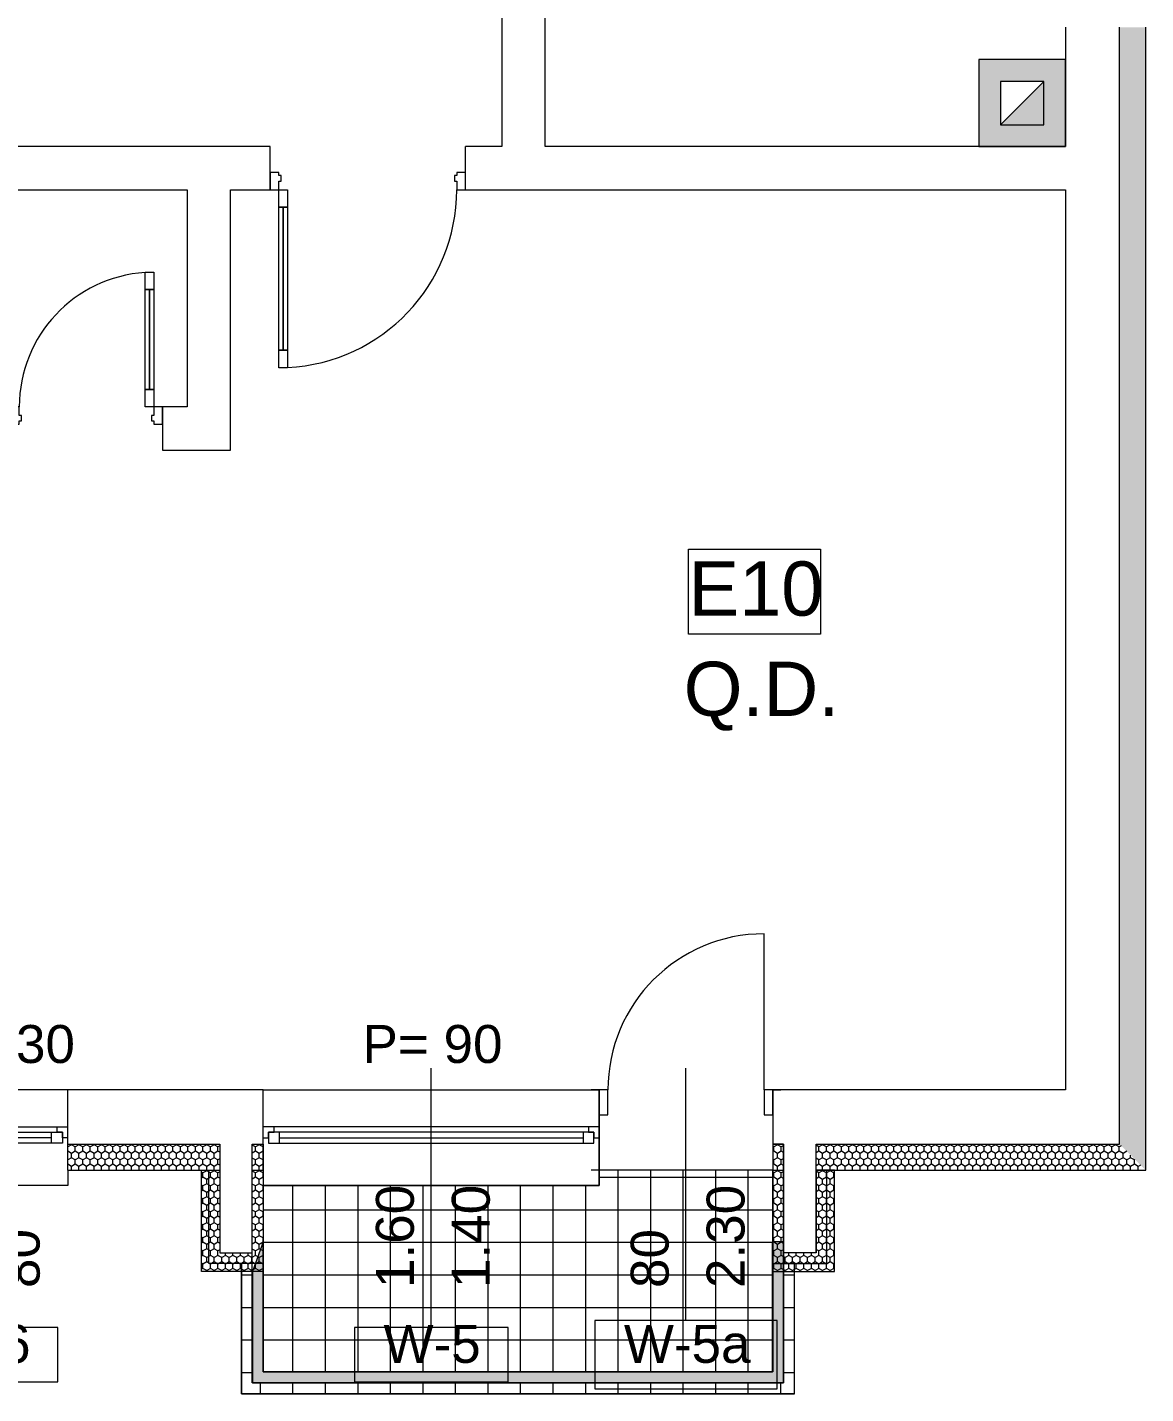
# Model space of a CAD drawing. Header units: feet. Extents: x 2791058 to 2855058, y -67651 to -26651.
# Drawn here: x 2831879 to 2837036, y -56623 to -50324 of the extents above; entities that cross this region are included whole.
import ezdxf
from ezdxf.enums import TextEntityAlignment as Align

# ---------------------------------------------------------------- set-up
doc = ezdxf.new("R2010")
doc.units = ezdxf.units.FT
doc.header["$MEASUREMENT"] = 0
doc.layers.add('0_muret e jashtme', color=7, linetype='Continuous')
for name, color, linetype, lineweight in [('0_muret e jashtme_Pen_No__1', 7, 'Continuous', 0), ('ARCHICAD Door Markers_Pen_No__20', 1, 'Continuous', 0), ('ARCHICAD Doors_Pen_No__1', 7, 'Continuous', 0), ('ARCHICAD Doors_Pen_No__20', 1, 'Continuous', 0), ('ARCHICAD Window Markers_Pen_No__20', 1, 'Continuous', 0), ('ARCHICAD Windows_Pen_No__20', 1, 'Continuous', 0), ('Shell - Roof_Pen_No__21', 7, 'Continuous', 0), ('Structural - Bearing_Pen_No__1', 7, 'Continuous', 0), ('Text blocks_Pen_No__1', 7, 'Continuous', 0), ('Text blocks_Pen_No__2', 8, 'Continuous', 0)]:
    doc.layers.add(name, color=color, linetype=linetype, lineweight=lineweight)
for name, color, linetype, lineweight, true_color in [('0_muret e jashtme_Pen_No__14', 7, 'Continuous', 0, 0xbd8b17), ('Structural - Bearing_Pen_No__102', 7, 'Continuous', 0, 0xcccccc), ('Structural - Bearing_Pen_No__61', 7, 'Continuous', 0, 0x6a6a6a)]:
    doc.layers.add(name, color=color, linetype=linetype, lineweight=lineweight, true_color=true_color)
doc.styles.add('GENERATED_STYLE_1', font='arial.ttf')
pattern_1 = [(90, (2247653.822, -76474.967), (-34.6410162, 0), [20, -40]), (90, (2247636.502, -76444.967), (-34.6410162, 0), [20, -40]), (150, (2247653.822, -76454.967), (17.320508, 30), [20, -40]), (150, (2247619.18, -76454.967), (17.320508, 30), [20, -40]), (210, (2247653.822, -76474.967), (-17.320508, 30), [20, -40]), (210, (2247619.18, -76474.967), (-17.320508, 30), [20, -40])]
pattern_2 = [(0, (2247653.82, -76474.97), (0, 150), []), (90, (2247653.82, -76474.97), (-150, 0), [])]

# ---------------------------------------------------------------- blocks, each defined once
blk = doc.blocks.new('Storefront 22_3')
at = {"layer": 'ARCHICAD Doors_Pen_No__1', "color": 7, "linetype": 'Continuous', "lineweight": 0}
for p, q in [((370, 740), (370, 820)), ((370, 820), (410, 820)), ((410, 820), (410, 740)), ((370, 740), (390, 740)), ((370, 80), (370, 740)), ((410, 740), (370, 740)), ((390, 740), (410, 740)), ((390, 80), (390, 740)), ((390, 740), (390, 80)), ((390, 740), (390, 80)), ((410, 740), (410, 80)), ((390, 80), (370, 80)), ((370, 0), (370, 80)), ((370, 80), (410, 80)), ((410, 80), (390, 80)), ((410, 80), (410, 0)), ((-450, 0), (-450, -80)), ((-410, 0), (-450, 0)), ((-450, 0), (-450, -80)), ((-450, 0), (-450, -80)), ((-410, -40), (-410, 0)), ((410, 0), (370, 0)), ((410, 0), (410, -40)), ((450, 0), (410, 0)), ((450, -80), (450, 0)), ((450, 0), (450, -80)), ((450, 0), (450, -80)), ((-400, -40), (-410, -40)), ((-400, -65.4), (-400, -40)), ((410, -40), (400, -40)), ((400, -40), (400, -65.4)), ((-450, -80), (-410, -80)), ((-450, -80), (-450, -200)), ((-410, -80), (-410, -65.4)), ((-410, -65.4), (-400, -65.4)), ((400, -65.4), (410, -65.4)), ((410, -65.4), (410, -80)), ((410, -80), (450, -80)), ((450, -80), (450, -200))]:
    blk.add_line(p, q, dxfattribs=at)
blk.add_arc((410, 0), 820, 92.79603, 180, dxfattribs=at)
blk = doc.blocks.new('Wall_25', base_point=(2834066.5, -48722.7))
at = {"layer": '0_muret e jashtme_Pen_No__1', "color": 7, "linetype": 'Continuous', "lineweight": 0}
for p, q in [((2834186.5, -49377.5), (2834066.5, -49377.5)), ((2834266.5, -49377.5), (2834186.5, -49377.5)), ((2834186.5, -50277.5), (2834066.5, -50277.5)), ((2834266.5, -50277.5), (2834186.5, -50277.5))]:
    blk.add_line(p, q, dxfattribs=at)
at = {"layer": '0_muret e jashtme_Pen_No__1', "color": 7, "linetype": 'Continuous', "lineweight": 0, "flags": 128}
for points in [[(2834066.5, -48972.7), (2834066.5, -49377.5)], [(2834266.5, -49377.5), (2834266.5, -48972.7)], [(2834066.5, -50277.5), (2834066.5, -50872.7)], [(2834266.5, -50872.7), (2834266.5, -50277.5)]]:
    blk.add_lwpolyline(points, dxfattribs=at)
at = {"layer": 'ARCHICAD Doors_Pen_No__1', "color": 7, "linetype": 'Continuous', "lineweight": 0, "zscale": 1000, "rotation": 270}
blk.add_blockref('Storefront 22_3', (2834266.5, -49827.5), dxfattribs=at)
blk = doc.blocks.new('Wall_26', base_point=(2836666.5, -50872.7))
at = {"layer": '0_muret e jashtme_Pen_No__1', "color": 7, "linetype": 'Continuous', "lineweight": 0}
for p, q in [((2832999, -50992.7), (2832999, -50872.7)), ((2833899, -50992.7), (2833899, -50872.7)), ((2832999, -51072.7), (2832999, -50992.7)), ((2833899, -51072.7), (2833899, -50992.7))]:
    blk.add_line(p, q, dxfattribs=at)
at = {"layer": '0_muret e jashtme_Pen_No__1', "color": 7, "linetype": 'Continuous', "lineweight": 0, "flags": 128}
for points in [[(2832999, -50872.7), (2830616.5, -50872.7)], [(2834066.5, -50872.7), (2833899, -50872.7)], [(2836666.5, -50872.7), (2834266.5, -50872.7)], [(2830616.5, -51072.7), (2832616.5, -51072.7)], [(2832816.5, -51072.7), (2832999, -51072.7)], [(2833899, -51072.7), (2836666.5, -51072.7)]]:
    blk.add_lwpolyline(points, dxfattribs=at)
at = {"layer": 'ARCHICAD Doors_Pen_No__1', "color": 7, "linetype": 'Continuous', "lineweight": 0, "zscale": 1000, "rotation": 180}
blk.add_blockref('Storefront 22_3', (2833449, -51072.7), dxfattribs=at)
blk = doc.blocks.new('Wall_27', base_point=(2832616.5, -50872.7))
at = {"layer": '0_muret e jashtme_Pen_No__1', "color": 7, "linetype": 'Continuous', "lineweight": 0, "flags": 128}
for points in [[(2832616.5, -51072.7), (2832616.5, -52072.7)], [(2832816.5, -52272.7), (2832816.5, -51072.7)]]:
    blk.add_lwpolyline(points, dxfattribs=at)
blk = doc.blocks.new('Storefront 22_4')
at = {"layer": 'ARCHICAD Doors_Pen_No__1', "color": 7, "linetype": 'Continuous', "lineweight": 0}
for p, q in [((270, 540), (270, 620)), ((270, 620), (310, 620)), ((310, 620), (310, 540)), ((270, 540), (290, 540)), ((270, 80), (270, 540)), ((310, 540), (270, 540)), ((290, 540), (310, 540)), ((290, 80), (290, 540)), ((290, 540), (290, 80)), ((290, 540), (290, 80)), ((310, 540), (310, 80)), ((290, 80), (270, 80)), ((270, 0), (270, 80)), ((270, 80), (310, 80)), ((310, 80), (290, 80)), ((310, 80), (310, 0)), ((-350, 0), (-350, -80)), ((-310, 0), (-350, 0)), ((-350, 0), (-350, -80)), ((-350, 0), (-350, -80)), ((-310, -40), (-310, 0)), ((310, 0), (270, 0)), ((310, 0), (310, -40)), ((350, 0), (310, 0)), ((350, -80), (350, 0)), ((350, 0), (350, -80)), ((350, 0), (350, -80)), ((-300, -40), (-310, -40)), ((-300, -65.4), (-300, -40)), ((310, -40), (300, -40)), ((300, -40), (300, -65.4)), ((-350, -80), (-310, -80)), ((-350, -80), (-350, -200)), ((-310, -80), (-310, -65.4)), ((-310, -65.4), (-300, -65.4)), ((300, -65.4), (310, -65.4)), ((310, -65.4), (310, -80)), ((310, -80), (350, -80)), ((350, -80), (350, -200))]:
    blk.add_line(p, q, dxfattribs=at)
blk.add_arc((310, 0), 620, 93.69907, 180, dxfattribs=at)
blk = doc.blocks.new('Wall_28', base_point=(2832616.5, -52072.7))
at = {"layer": '0_muret e jashtme_Pen_No__1', "color": 7, "linetype": 'Continuous', "lineweight": 0}
for p, q in [((2831801.9, -52072.7), (2831801.9, -52152.7)), ((2832501.9, -52072.7), (2832501.9, -52152.7)), ((2831801.9, -52152.7), (2831801.9, -52272.7)), ((2832501.9, -52152.7), (2832501.9, -52272.7))]:
    blk.add_line(p, q, dxfattribs=at)
at = {"layer": '0_muret e jashtme_Pen_No__1', "color": 7, "linetype": 'Continuous', "lineweight": 0, "flags": 128}
for points in [[(2831801.9, -52072.7), (2830616.5, -52072.7)], [(2832616.5, -52072.7), (2832501.9, -52072.7)], [(2830616.5, -52272.7), (2831801.9, -52272.7)], [(2832501.9, -52272.7), (2832816.5, -52272.7)]]:
    blk.add_lwpolyline(points, dxfattribs=at)
at = {"layer": 'ARCHICAD Doors_Pen_No__1', "color": 7, "linetype": 'Continuous', "lineweight": 0, "zscale": 1000}
blk.add_blockref('Storefront 22_4', (2832151.9, -52072.7), dxfattribs=at)
blk = doc.blocks.new('Wall_50', base_point=(2832916.5, -55172.7))
at = {"layer": '0_muret e jashtme_Pen_No__1', "color": 7, "linetype": 'Continuous', "lineweight": 0}
for p, q in [((2832766.5, -55422.7), (2832766.5, -55542.7)), ((2832916.5, -55542.7), (2832916.5, -55422.7))]:
    blk.add_line(p, q, dxfattribs=at)
at = {"layer": '0_muret e jashtme_Pen_No__1', "color": 7, "linetype": 'Continuous', "lineweight": 0, "flags": 128}
for points in [[(2832766.5, -55542.7), (2832766.5, -55922.7)], [(2832916.5, -55922.7), (2832916.5, -55542.7)], [(2832766.5, -55922.7), (2832916.5, -55922.7)]]:
    blk.add_lwpolyline(points, dxfattribs=at)
blk = doc.blocks.new('Wall_51', base_point=(2835366.5, -55172.7))
at = {"layer": '0_muret e jashtme_Pen_No__1', "color": 7, "linetype": 'Continuous', "lineweight": 0}
for p, q in [((2835366.5, -55422.7), (2835366.5, -55542.7)), ((2835516.5, -55542.7), (2835516.5, -55422.7))]:
    blk.add_line(p, q, dxfattribs=at)
at = {"layer": '0_muret e jashtme_Pen_No__1', "color": 7, "linetype": 'Continuous', "lineweight": 0, "flags": 128}
for points in [[(2835366.5, -55542.7), (2835366.5, -55922.7)], [(2835516.5, -55922.7), (2835516.5, -55542.7)], [(2835516.5, -55922.7), (2835366.5, -55922.7)]]:
    blk.add_lwpolyline(points, dxfattribs=at)
blk = doc.blocks.new('Window 22')
at = {"layer": 'ARCHICAD Windows_Pen_No__20', "color": 1, "linetype": 'Continuous', "lineweight": 0}
for p, q in [((-400, 150), (-400, 220)), ((-400, 220), (400, 220)), ((400, 220), (400, 150)), ((-400, 150), (-400, 30)), ((400, 150), (400, 30)), ((-400, 30), (-400, 0)), ((-400, 0), (-375, 0)), ((-400, 0), (-400, -50)), ((-400, 0), (-400, -50)), ((-375, 25), (-325, 25)), ((-375, -25), (-375, 25)), ((-375, 0), (-375, -25)), ((-325, 25), (325, 25)), ((-325, 25), (-325, -25)), ((-325, 25), (325, 25)), ((-325, 0), (325, 0)), ((325, -25), (325, 25)), ((325, 25), (375, 25)), ((375, 25), (375, -25)), ((375, -25), (375, 0)), ((375, 0), (400, 0)), ((400, 30), (400, 0)), ((400, 0), (400, -50)), ((400, 0), (400, -50)), ((-350, -50), (-400, -50)), ((-400, -50), (-400, -220)), ((-375, -25), (-350, -25)), ((-325, -25), (-375, -25)), ((-350, -25), (-350, -50)), ((350, -50), (-350, -50)), ((325, -25), (-325, -25)), ((375, -25), (325, -25)), ((350, -50), (350, -25)), ((350, -25), (375, -25)), ((400, -50), (350, -50)), ((400, -50), (400, -220)), ((-400, -220), (400, -220))]:
    blk.add_line(p, q, dxfattribs=at)
blk = doc.blocks.new('W Marker 22')
at = {"layer": 'ARCHICAD Window Markers_Pen_No__20', "color": 1, "linetype": 'Continuous', "lineweight": 0}
for p, q in [((354.4, 975), (-354.4, 975)), ((-354.4, 975), (-354.4, 725)), ((354.4, 725), (354.4, 975)), ((-354.4, 725), (354.4, 725)), ((0, 725), (0, -470))]:
    blk.add_line(p, q, dxfattribs=at)
at = {"layer": 'ARCHICAD Window Markers_Pen_No__20', "color": 1, "lineweight": 0, "style": 'GENERATED_STYLE_1'}
for tag, rotation, p in [('AC_MarkerText_1', 180, (220, 1054.6)), ('AC_MarkerText_2_0', 270, (-322.5, 657.1)), ('AC_MarkerText_2_1', 270, (27.5, 657.1)), ('AC_MarkerText_4', 180, (416.8, -328))]:
    blk.add_attdef(tag, text='', height=175, rotation=rotation, dxfattribs=at).set_placement(p, align=Align.BOTTOM_LEFT)
blk = doc.blocks.new('Window 22_4')
at = {"layer": 'ARCHICAD Windows_Pen_No__20', "color": 1, "linetype": 'Continuous', "lineweight": 0}
for p, q in [((-775, 150), (-775, 220)), ((-775, 220), (775, 220)), ((775, 220), (775, 150)), ((-775, 150), (-775, 30)), ((775, 150), (775, 30)), ((-775, 30), (-775, 0)), ((-775, 0), (-750, 0)), ((-775, 0), (-775, -50)), ((-775, 0), (-775, -50)), ((-750, 25), (-700, 25)), ((-750, -25), (-750, 25)), ((-750, 0), (-750, -25)), ((-700, 25), (700, 25)), ((-700, 25), (-700, -25)), ((-700, 25), (700, 25)), ((-700, 0), (700, 0)), ((700, -25), (700, 25)), ((700, 25), (750, 25)), ((750, 25), (750, -25)), ((750, -25), (750, 0)), ((750, 0), (775, 0)), ((775, 30), (775, 0)), ((775, 0), (775, -50)), ((775, 0), (775, -50)), ((-725, -50), (-775, -50)), ((-775, -50), (-775, -220)), ((-750, -25), (-725, -25)), ((-700, -25), (-750, -25)), ((-725, -25), (-725, -50)), ((725, -50), (-725, -50)), ((700, -25), (-700, -25)), ((750, -25), (700, -25)), ((725, -50), (725, -25)), ((725, -25), (750, -25)), ((775, -50), (725, -50)), ((775, -50), (775, -220)), ((-775, -220), (775, -220))]:
    blk.add_line(p, q, dxfattribs=at)
blk = doc.blocks.new('Door 22')
at = {"layer": 'ARCHICAD Doors_Pen_No__20', "color": 1, "linetype": 'Continuous', "lineweight": 0}
for p, q in [((360, 0), (360, 720)), ((-400, 0), (-437, 0)), ((-400, 0), (-437, 0)), ((-360, 0), (-400, 0)), ((-400, 0), (-400, -115)), ((-400, 0), (-400, -115)), ((-400, 0), (-400, -115)), ((-360, -115), (-360, 0)), ((400, 0), (360, 0)), ((360, 0), (360, -115)), ((400, -115), (400, 0)), ((400, 0), (400, -115)), ((400, 0), (400, -115)), ((400, 0), (437, 0)), ((400, 0), (437, 0)), ((-400, -115), (-360, -115)), ((-400, -115), (-400, -250)), ((-400, -115), (-400, -250)), ((360, -115), (400, -115)), ((400, -115), (400, -250)), ((400, -115), (400, -250)), ((-400, -250), (-400, -370)), ((-400, -250), (-400, -370)), ((400, -250), (400, -370)), ((400, -250), (400, -370)), ((-400, -370), (-437, -370)), ((-400, -370), (-437, -370)), ((400, -370), (437, -370)), ((400, -370), (437, -370))]:
    blk.add_line(p, q, dxfattribs=at)
blk.add_arc((360, 0), 720, 90, 180, dxfattribs=at)
blk = doc.blocks.new('D Marker 22_4')
at = {"layer": 'ARCHICAD Door Markers_Pen_No__20', "color": 1, "linetype": 'Continuous', "lineweight": 0}
for p, q in [((420.8, 1007.1), (-420.8, 1007.1)), ((-420.8, 1007.1), (-420.8, 692.9)), ((420.8, 692.9), (420.8, 1007.1)), ((-420.8, 692.9), (420.8, 692.9)), ((0, 692.9), (0, -470))]:
    blk.add_line(p, q, dxfattribs=at)
at = {"layer": 'ARCHICAD Door Markers_Pen_No__20', "color": 1, "lineweight": 0, "style": 'GENERATED_STYLE_1'}
for tag, rotation, p in [('AC_MarkerText_1', 180, (286.4, 1054.6)), ('AC_MarkerText_3', 270, (-322.5, 657)), ('AC_MarkerText_2', 270, (27.5, 657.1))]:
    blk.add_attdef(tag, text='', height=175, rotation=rotation, dxfattribs=at).set_placement(p, align=Align.BOTTOM_LEFT)

msp = doc.modelspace()

# ---------------------------------------------------------------- hatches: boundary and pattern name
at = {"layer": '0_muret e jashtme_Pen_No__14', "linetype": 'Continuous', "lineweight": 0, "true_color": 0xbd8b17}
h = msp.add_hatch(dxfattribs=at)
h.set_pattern_fill('STYROFOAM_SM_INSULATION', color=42, style=0, pattern_type=2)
h.set_pattern_definition([(90, (2247653.822, -76424.967), (-34.6410162, 0), [20, -40]), (90, (2247636.502, -76394.967), (-34.6410162, 0), [20, -40]), (150, (2247653.822, -76404.967), (17.320508, 30), [20, -40]), (150, (2247619.18, -76404.967), (17.320508, 30), [20, -40]), (210, (2247653.822, -76424.967), (-17.320508, 30), [20, -40]), (210, (2247619.18, -76424.967), (-17.320508, 30), [20, -40])])
h.paths.add_polyline_path([(2837036.457, -50323.624), (2836916.457, -50323.624), (2836916.457, -55472.699), (2837036.457, -55592.699)])
h = msp.add_hatch(dxfattribs=at)
h.set_pattern_fill('STYROFOAM_SM_INSULATION', color=42, style=0, pattern_type=2)
h.set_pattern_definition(pattern_1)
h.paths.add_polyline_path([(2832065.637, -55472.699), (2832065.637, -55592.699), (2832766.457, -55592.699), (2832766.457, -55472.699)])
h = msp.add_hatch(dxfattribs=at)
h.set_pattern_fill('STYROFOAM_SM_INSULATION', color=42, style=0, pattern_type=2)
h.set_pattern_definition(pattern_1)
h.paths.add_polyline_path([(2832766.457, -55592.699), (2832766.457, -55972.699), (2832916.457, -55972.699), (2832916.457, -55472.699), (2832966.457, -55472.699), (2832966.457, -56059.853), (2832682.229, -56059.853), (2832682.229, -55592.699)])
h = msp.add_hatch(dxfattribs=at)
h.set_pattern_fill('STYROFOAM_SM_INSULATION', color=42, style=0, pattern_type=2)
h.set_pattern_definition(pattern_1)
h.paths.add_polyline_path([(2832766.457, -55592.699), (2832766.457, -55972.699), (2832916.457, -55972.699), (2832916.457, -55472.699), (2832966.457, -55472.699), (2832966.457, -56022.699), (2832716.457, -56022.699), (2832716.457, -55592.699)])
h = msp.add_hatch(dxfattribs=at)
h.set_pattern_fill('STYROFOAM_SM_INSULATION', color=42, style=0, pattern_type=2)
h.set_pattern_definition(pattern_1)
h.paths.add_polyline_path([(2832916.457, -55472.699), (2832916.457, -55592.699), (2832966.457, -55592.699), (2832966.457, -55472.699)])
h = msp.add_hatch(dxfattribs=at)
h.set_pattern_fill('STYROFOAM_SM_INSULATION', color=42, style=0, pattern_type=2)
h.set_pattern_definition(pattern_1)
h.paths.add_polyline_path([(2835516.457, -55592.699), (2835516.457, -55972.699), (2835366.457, -55972.699), (2835366.457, -55472.699), (2835316.457, -55472.699), (2835316.457, -56022.699), (2835566.457, -56022.699), (2835566.457, -55592.699)])
h = msp.add_hatch(dxfattribs=at)
h.set_pattern_fill('STYROFOAM_SM_INSULATION', color=42, style=0, pattern_type=2)
h.set_pattern_definition(pattern_1)
h.paths.add_polyline_path([(2835516.457, -55592.699), (2835516.457, -55972.699), (2835366.457, -55972.699), (2835366.457, -55472.699), (2835316.457, -55472.699), (2835316.457, -56059.853), (2835600.685, -56059.853), (2835600.685, -55592.699)])
h = msp.add_hatch(dxfattribs=at)
h.set_pattern_fill('STYROFOAM_SM_INSULATION', color=42, style=0, pattern_type=2)
h.set_pattern_definition(pattern_1)
h.paths.add_polyline_path([(2835316.457, -55592.699), (2835366.457, -55592.699), (2835366.457, -55472.699), (2835316.457, -55472.699)])
h = msp.add_hatch(dxfattribs=at)
h.set_pattern_fill('STYROFOAM_SM_INSULATION', color=42, style=0, pattern_type=2)
h.set_pattern_definition(pattern_1)
h.paths.add_polyline_path([(2835516.457, -55592.699), (2837036.457, -55592.699), (2836916.457, -55472.699), (2835516.457, -55472.699)])
at = {"layer": 'Structural - Bearing_Pen_No__1', "linetype": 'Continuous', "lineweight": 0}
h = msp.add_hatch(color=9, dxfattribs=at)
h.paths.add_polyline_path([(2836666.457, -50472.699), (2836266.457, -50472.699), (2836266.457, -50872.699), (2836666.457, -50872.699)])
h.paths.add_polyline_path([(2836366.457, -50772.699), (2836566.457, -50772.699), (2836566.457, -50572.699), (2836366.457, -50572.699)], flags=0)
msp.add_hatch(color=8, dxfattribs=at).paths.add_polyline_path([(2836366.457, -50772.699), (2836566.457, -50772.699), (2836566.457, -50572.699)])
at = {"layer": 'Structural - Bearing_Pen_No__102', "linetype": 'Continuous', "lineweight": 0, "true_color": 0xcccccc}
h = msp.add_hatch(dxfattribs=at)
h.set_pattern_fill('GRID_15X15', color=254, style=0, pattern_type=2)
h.set_pattern_definition(pattern_2)
h.paths.add_polyline_path([(2835316.118, -56522.699), (2835316.118, -55922.699), (2835316.457, -55922.699), (2835316.457, -55592.699), (2834516.457, -55592.699), (2834516.457, -55662.699), (2832966.457, -55662.699), (2832966.457, -56022.699), (2832966.118, -56022.699), (2832966.118, -56522.699)])
h = msp.add_hatch(dxfattribs=at)
h.set_pattern_fill('GRID_15X15', color=254, style=0, pattern_type=2)
h.set_pattern_definition(pattern_2)
h.paths.add_polyline_path([(2835416.457, -56022.699), (2835366.457, -56022.699), (2835366.457, -56572.699), (2832916.457, -56572.699), (2832916.457, -56022.699), (2832866.457, -56022.699), (2832866.457, -56622.699), (2835416.457, -56622.699)])
at = {"layer": 'Structural - Bearing_Pen_No__61', "linetype": 'Continuous', "lineweight": 0, "true_color": 0x6a6a6a}
msp.add_hatch(color=251, dxfattribs=at).paths.add_polyline_path([(2835366.457, -56572.699), (2835366.457, -55922.699), (2835316.457, -55922.699), (2835316.457, -56522.699), (2832966.457, -56522.699), (2832966.457, -55922.699), (2832916.796, -56059.853), (2832916.796, -56572.699)])

# ---------------------------------------------------------------- linework, layer by layer
at = {"layer": '0_muret e jashtme_Pen_No__1', "color": 7, "linetype": 'Continuous', "lineweight": 0}
for p, q in [((2836916.457, -55472.699), (2836916.457, -50323.624)), ((2832065.637, -55392.699), (2832065.637, -55222.699)), ((2832966.457, -55392.699), (2832966.457, -55222.699)), ((2835316.457, -55222.699), (2835353.457, -55222.699)), ((2835316.457, -55222.699), (2835316.457, -55337.699)), ((2835316.457, -55337.699), (2835316.457, -55472.699)), ((2832065.637, -55442.699), (2832065.637, -55392.699)), ((2832966.457, -55442.699), (2832966.457, -55392.699)), ((2832065.637, -55472.699), (2832065.637, -55442.699)), ((2832065.637, -55472.699), (2832766.457, -55472.699)), ((2832065.637, -55592.699), (2832065.637, -55472.699)), ((2832766.457, -55472.699), (2832766.457, -55592.699)), ((2832916.457, -55592.699), (2832916.457, -55472.699)), ((2832916.457, -55472.699), (2832966.457, -55472.699)), ((2832966.457, -55472.699), (2832966.457, -55442.699)), ((2832966.457, -55592.699), (2832966.457, -55472.699)), ((2835316.457, -55472.699), (2835366.457, -55472.699)), ((2835316.457, -55472.699), (2835316.457, -55592.699)), ((2835366.457, -55472.699), (2835366.457, -55592.699)), ((2835516.457, -55592.699), (2835516.457, -55472.699)), ((2835516.457, -55472.699), (2836916.457, -55472.699)), ((2835316.457, -55592.699), (2835353.457, -55592.699))]:
    msp.add_line(p, q, dxfattribs=at)
at = {"layer": '0_muret e jashtme_Pen_No__1', "color": 7, "linetype": 'Continuous', "lineweight": 0, "flags": 128}
for points in [[(2836666.457, -50323.624), (2836666.457, -50872.699)], [(2837036.457, -55592.699), (2837036.457, -50323.624)], [(2836666.457, -51072.699), (2836666.457, -55222.699)], [(2832966.457, -55222.699), (2832065.637, -55222.699)], [(2836666.457, -55222.699), (2835316.457, -55222.699)], [(2832065.637, -55592.699), (2832766.457, -55592.699)], [(2832916.457, -55592.699), (2832966.457, -55592.699)], [(2835316.457, -55592.699), (2835366.457, -55592.699)], [(2835516.457, -55592.699), (2837036.457, -55592.699)]]:
    msp.add_lwpolyline(points, dxfattribs=at)
for points in [[(2832766.457, -55592.699), (2832766.457, -55972.699), (2832916.457, -55972.699), (2832916.457, -55472.699), (2832966.457, -55472.699), (2832966.457, -56059.853), (2832682.229, -56059.853), (2832682.229, -55592.699)], [(2832766.457, -55592.699), (2832766.457, -55972.699), (2832916.457, -55972.699), (2832916.457, -55472.699), (2832966.457, -55472.699), (2832966.457, -56022.699), (2832716.457, -56022.699), (2832716.457, -55592.699)], [(2835516.457, -55592.699), (2835516.457, -55972.699), (2835366.457, -55972.699), (2835366.457, -55472.699), (2835316.457, -55472.699), (2835316.457, -56022.699), (2835566.457, -56022.699), (2835566.457, -55592.699)], [(2835516.457, -55592.699), (2835516.457, -55972.699), (2835366.457, -55972.699), (2835366.457, -55472.699), (2835316.457, -55472.699), (2835316.457, -56059.853), (2835600.685, -56059.853), (2835600.685, -55592.699)]]:
    msp.add_lwpolyline(points, close=True, dxfattribs=at)
at = {"layer": 'Shell - Roof_Pen_No__21', "color": 7, "linetype": 'Continuous', "lineweight": 0}
for p, q in [((2832916.457, -56572.699), (2832916.457, -55522.699)), ((2835366.457, -55522.699), (2835366.457, -56572.699)), ((2832866.457, -56622.699), (2832866.457, -56022.699)), ((2835416.457, -56622.699), (2835416.457, -56022.699)), ((2835416.457, -56622.699), (2832866.457, -56622.699)), ((2835366.457, -56572.699), (2832916.457, -56572.699))]:
    msp.add_line(p, q, dxfattribs=at)
at = {"layer": 'Structural - Bearing_Pen_No__1', "color": 7, "linetype": 'Continuous', "lineweight": 0, "flags": 128}
for points in [[(2836666.457, -50472.699), (2836266.457, -50472.699), (2836266.457, -50872.699), (2836666.457, -50872.699)], [(2836366.457, -50772.699), (2836566.457, -50772.699), (2836566.457, -50572.699), (2836366.457, -50572.699)], [(2836366.457, -50772.699), (2836566.457, -50772.699), (2836566.457, -50572.699)], [(2835316.118, -56522.699), (2835316.118, -55922.699), (2835316.457, -55922.699), (2835316.457, -55592.699), (2834516.457, -55592.699), (2834516.457, -55662.699), (2832966.457, -55662.699), (2832966.457, -56022.699), (2832966.118, -56022.699), (2832966.118, -56522.699)], [(2835366.457, -56572.699), (2835366.457, -55922.699), (2835316.457, -55922.699), (2835316.457, -56522.699), (2832966.457, -56522.699), (2832966.457, -55922.699), (2832916.796, -56059.853), (2832916.796, -56572.699)], [(2835416.457, -56022.699), (2835366.457, -56022.699), (2835366.457, -56572.699), (2832916.457, -56572.699), (2832916.457, -56022.699), (2832866.457, -56022.699), (2832866.457, -56622.699), (2835416.457, -56622.699)]]:
    msp.add_lwpolyline(points, close=True, dxfattribs=at)
at = {"layer": 'Text blocks_Pen_No__2', "color": 8, "linetype": 'Continuous', "lineweight": 0, "flags": 128}
msp.add_lwpolyline([(2834928.563, -52728.838), (2835536.564, -52728.838), (2835536.564, -53121.696), (2834928.563, -53121.696)], close=True, dxfattribs=at)

# ---------------------------------------------------------------- block references
at = {"layer": '0_muret e jashtme', "color": 7, "lineweight": 0}
for name, p in [('Wall_25', (2834066.457, -48722.699)), ('Wall_26', (2836666.457, -50872.699)), ('Wall_27', (2832616.457, -50872.699)), ('Wall_28', (2832616.457, -52072.699)), ('Wall_50', (2832916.457, -55222.699)), ('Wall_51', (2835366.457, -55222.699))]:
    msp.add_blockref(name, p, dxfattribs=at)
at = {"layer": 'ARCHICAD Door Markers_Pen_No__20', "color": 1, "lineweight": 0}
ref = msp.add_blockref('D Marker 22_4', (2834916.457, -55592.699), dxfattribs=dict(at, rotation=180))
ref.add_attrib('AC_MarkerText_1', 'W-5a', dxfattribs={"color": 1, "lineweight": 0, "height": 175, "style": 'GENERATED_STYLE_1'}).set_placement((2834630.056, -56533.078), align=Align.BOTTOM_LEFT)
ref.add_attrib('AC_MarkerText_2', '80', dxfattribs={"color": 1, "lineweight": 0, "height": 175, "rotation": 90, "style": 'GENERATED_STYLE_1'}).set_placement((2834888.957, -56135.578), align=Align.BOTTOM_LEFT)
ref.add_attrib('AC_MarkerText_3', '2.30', dxfattribs={"color": 1, "lineweight": 0, "height": 175, "rotation": 90, "style": 'GENERATED_STYLE_1'}).set_placement((2835238.957, -56135.698), align=Align.BOTTOM_LEFT)
at = {"layer": 'ARCHICAD Doors_Pen_No__20', "color": 1, "linetype": 'Continuous', "lineweight": 0, "zscale": 1000}
msp.add_blockref('Door 22', (2834916.457, -55222.699), dxfattribs=at)
at = {"layer": 'ARCHICAD Window Markers_Pen_No__20', "color": 1, "linetype": 'Continuous', "lineweight": 0}
ref = msp.add_blockref('W Marker 22', (2831665.637, -55592.699), dxfattribs=dict(at, rotation=180))
ref.add_attrib('AC_MarkerText_1', 'W-6', dxfattribs={"color": 1, "lineweight": 0, "height": 175, "style": 'GENERATED_STYLE_1'}).set_placement((2831445.637, -56533.078), align=Align.BOTTOM_LEFT)
ref.add_attrib('AC_MarkerText_2', '80', dxfattribs={"color": 1, "lineweight": 0, "height": 175, "rotation": 90, "style": 'GENERATED_STYLE_1'}).set_placement((2831988.137, -56135.578), align=Align.BOTTOM_LEFT)
ref.add_attrib('AC_MarkerText_2_1', '80', dxfattribs={"color": 1, "lineweight": 0, "height": 175, "rotation": 90, "style": 'GENERATED_STYLE_1'}).set_placement((2831638.137, -56135.578), align=Align.BOTTOM_LEFT)
ref.add_attrib('AC_MarkerText_4', 'P= 1.30', dxfattribs={"color": 1, "lineweight": 0, "height": 175, "style": 'GENERATED_STYLE_1'}).set_placement((2831248.837, -55150.698), align=Align.BOTTOM_LEFT)
at = {"layer": 'ARCHICAD Window Markers_Pen_No__20', "color": 1, "lineweight": 0}
ref = msp.add_blockref('W Marker 22', (2833741.457, -55592.699), dxfattribs=dict(at, rotation=180))
ref.add_attrib('AC_MarkerText_1', 'W-5', dxfattribs={"color": 1, "lineweight": 0, "height": 175, "style": 'GENERATED_STYLE_1'}).set_placement((2833521.456, -56533.078), align=Align.BOTTOM_LEFT)
ref.add_attrib('AC_MarkerText_2', '1.60', dxfattribs={"color": 1, "lineweight": 0, "height": 175, "rotation": 90, "style": 'GENERATED_STYLE_1'}).set_placement((2833713.957, -56135.578), align=Align.BOTTOM_LEFT)
ref.add_attrib('AC_MarkerText_3', '1.40', dxfattribs={"color": 1, "lineweight": 0, "height": 175, "rotation": 90, "style": 'GENERATED_STYLE_1'}).set_placement((2834063.957, -56135.578), align=Align.BOTTOM_LEFT)
ref.add_attrib('AC_MarkerText_4', 'P= 90', dxfattribs={"color": 1, "lineweight": 0, "height": 175, "style": 'GENERATED_STYLE_1'}).set_placement((2833424.657, -55150.578), align=Align.BOTTOM_LEFT)
at = {"layer": 'ARCHICAD Windows_Pen_No__20', "color": 1, "linetype": 'Continuous', "lineweight": 0, "zscale": 1000, "rotation": 180}
msp.add_blockref('Window 22', (2831665.637, -55442.699), dxfattribs=at)
at = {"layer": 'ARCHICAD Windows_Pen_No__20', "color": 1, "linetype": 'Continuous', "lineweight": 0, "xscale": -1, "zscale": 1000, "rotation": 180}
msp.add_blockref('Window 22_4', (2833741.457, -55442.699), dxfattribs=at)

# ---------------------------------------------------------------- texts
at = {"layer": 'Text blocks_Pen_No__1', "color": 7, "linetype": 'Continuous', "lineweight": 0, "insert": (2834905.596, -53248.167), "char_height": 250, "attachment_point": 1, "style": 'GENERATED_STYLE_1'}
msp.add_mtext('\\A1;{\\pql;\\fArial|b0|i0|c0|p34;Q.D.}', dxfattribs=at)
at = {"layer": 'Text blocks_Pen_No__2', "color": 8, "linetype": 'Continuous', "lineweight": 0, "insert": (2834928.563, -52785.981), "char_height": 250, "attachment_point": 1, "style": 'GENERATED_STYLE_1'}
msp.add_mtext('\\A1;{\\pql;\\fArial|b0|i0|c0|p34;E\\fArial|b0|i0|c0|p34;10}', dxfattribs=at)

doc.saveas('drawing.dxf')
